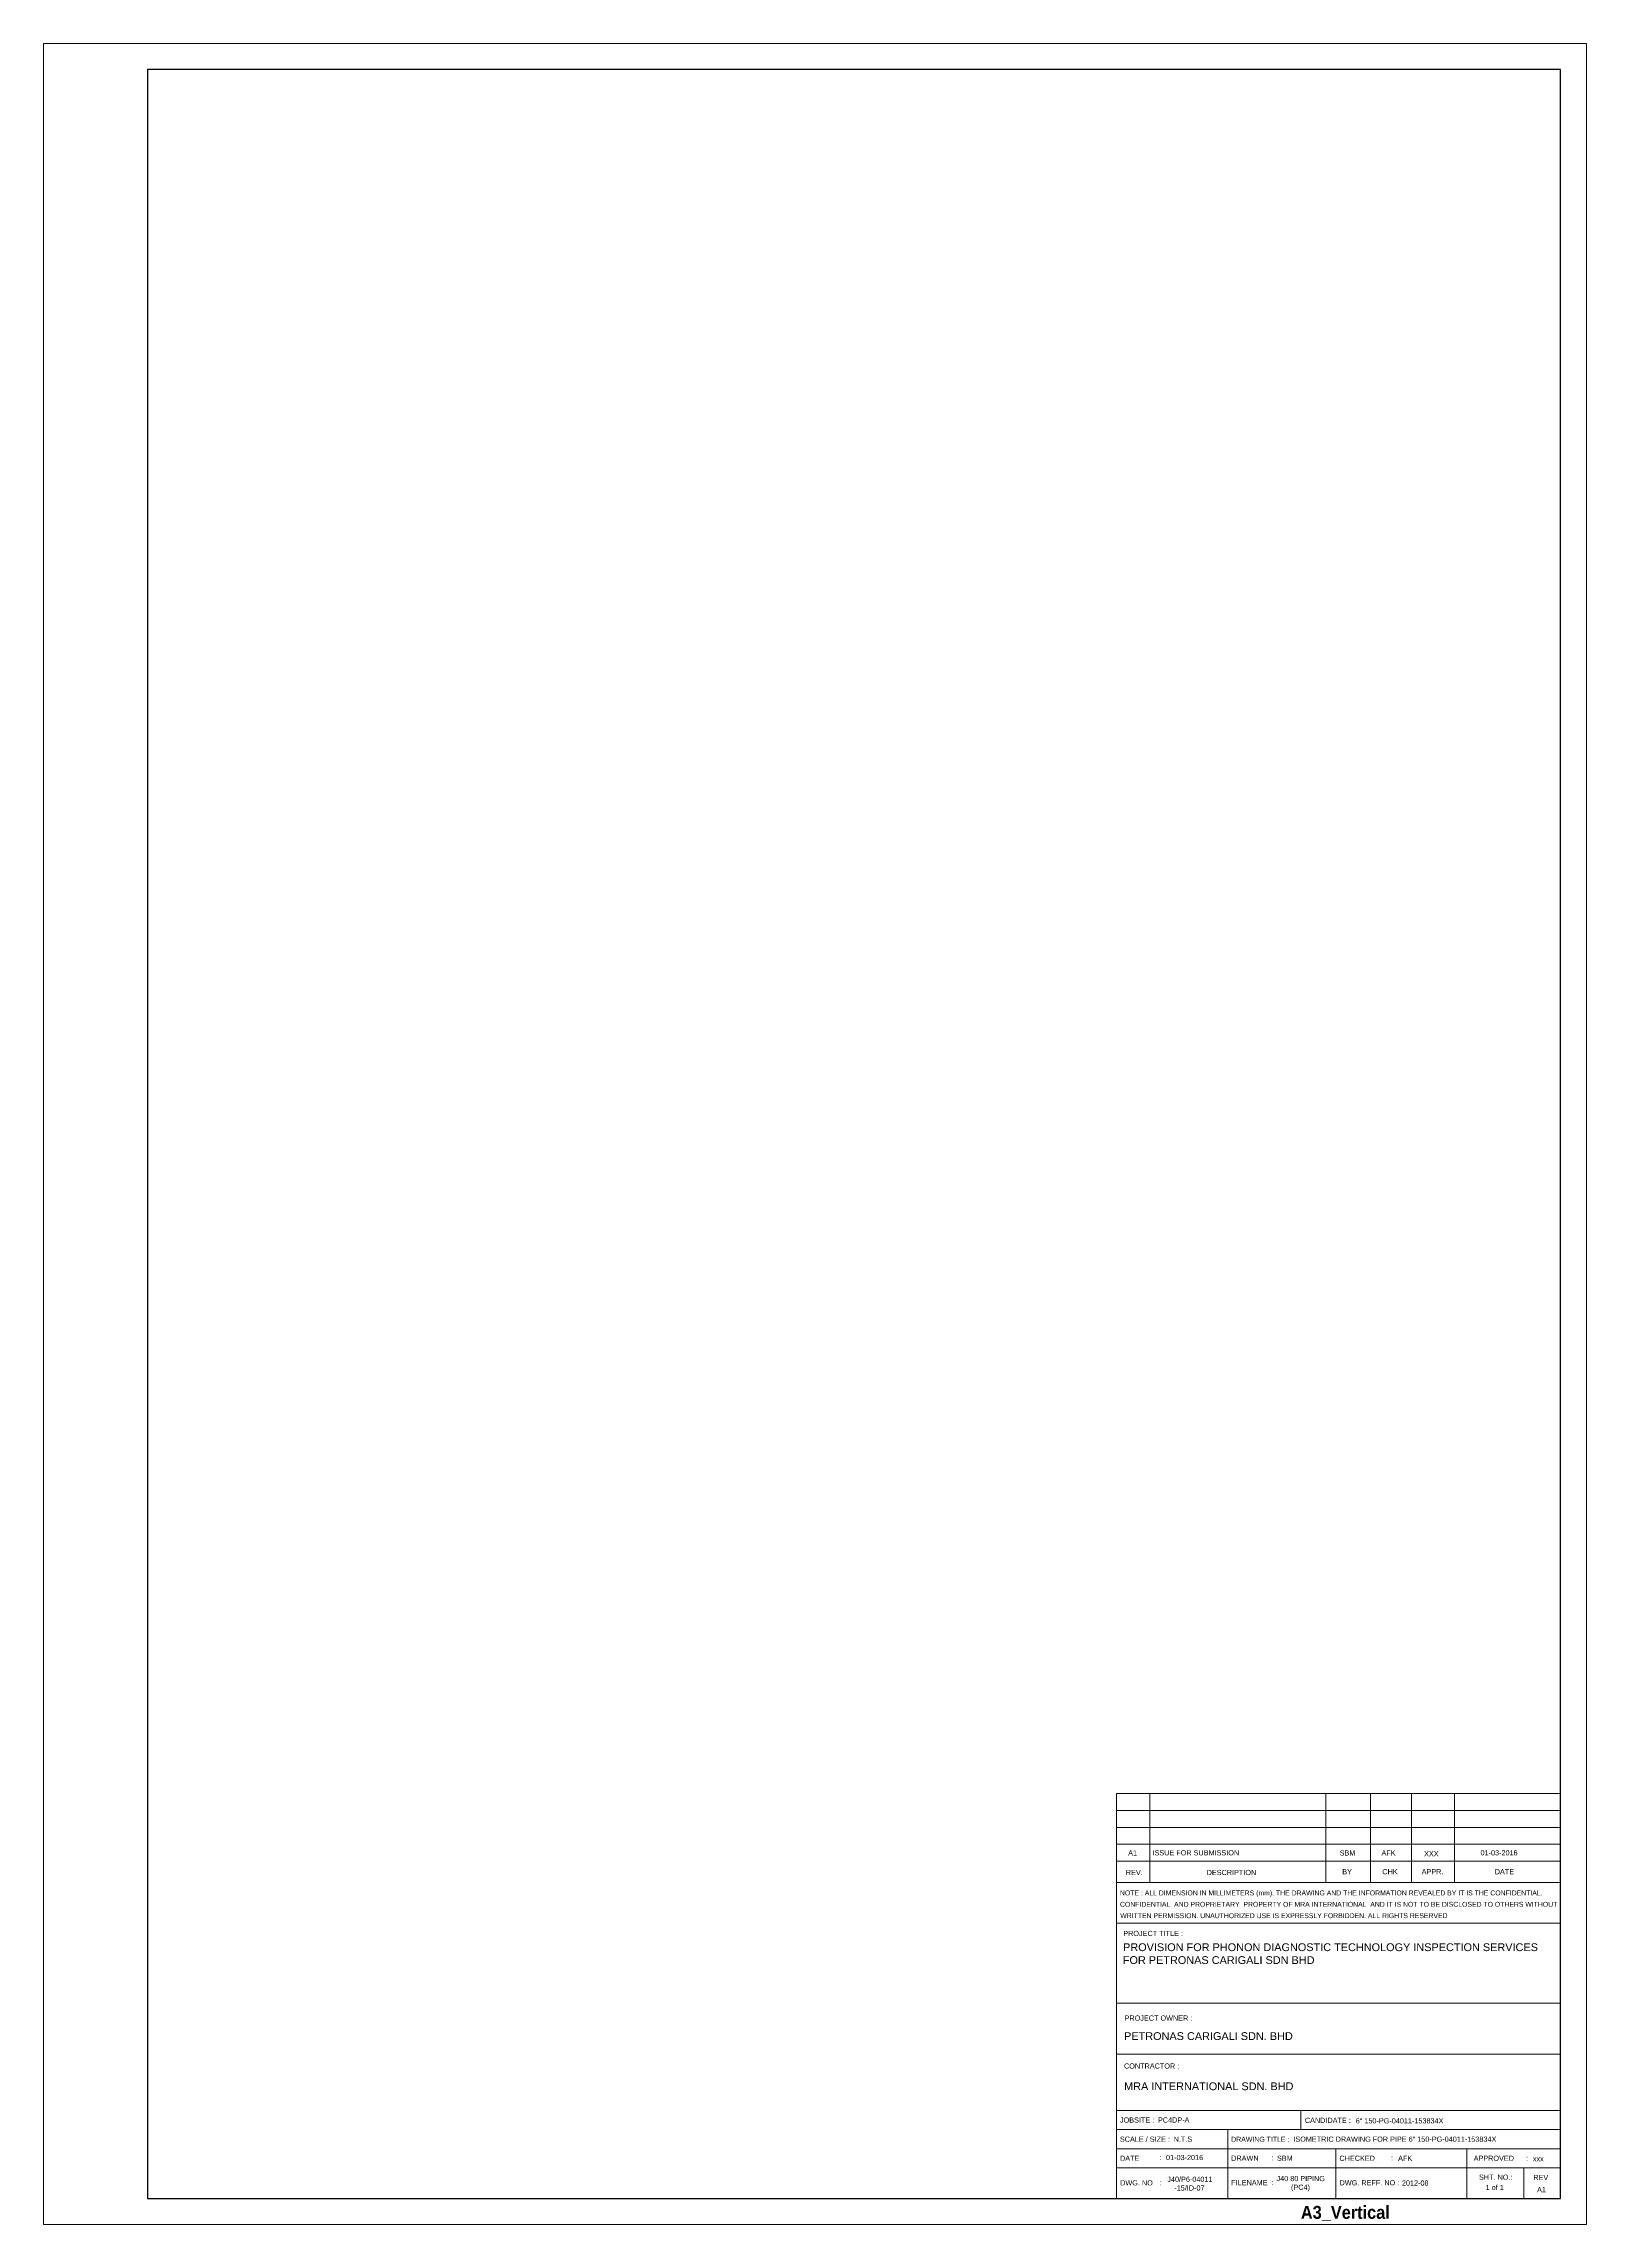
# Paper-space layout 'A3_vert' of a CAD drawing. Header units: millimetres. Extents: x 0 to 297, y 0 to 420.
import ezdxf
from ezdxf.enums import TextEntityAlignment as Align

# ---------------------------------------------------------------- set-up
doc = ezdxf.new("R2010")
doc.units = ezdxf.units.MM
doc.header["$MEASUREMENT"] = 0
doc.layers.get('Defpoints').update_dxf_attribs({"lineweight": 0})
doc.layers.add('TB', color=7, linetype='Continuous', lineweight=30)
doc.layers.add('TB text', color=7, linetype='Continuous', lineweight=0)
doc.styles.add('2.5', font='arialbd.ttf', dxfattribs={"height": 2.5})
doc.styles.add('ARIAL', font='arial.ttf')
doc.styles.get("Standard").update_dxf_attribs({"font": 'arial.ttf'})

psp = doc.layouts.new('A3_vert')

# ---------------------------------------------------------------- linework, layer by layer
at = {"layer": 'Defpoints', "linetype": 'Continuous'}
psp.add_lwpolyline([(0, 0), (297, 0), (297, 420), (0, 420), (0, 0)], dxfattribs=at)
at = {"layer": 'TB', "lineweight": 15}
for p, q in [((206.54, 82.99), (292, 82.99)), ((206.54, 5), (206.54, 82.99)), ((212.96, 82.99), (212.96, 65.86)), ((246.84, 82.99), (246.84, 65.86)), ((255.43, 82.99), (255.43, 65.86)), ((263.35, 82.99), (263.35, 65.86)), ((271.6, 82.99), (271.6, 65.86)), ((206.54, 79.73), (292, 79.73)), ((206.54, 76.46), (292, 76.46)), ((206.54, 73.2), (292, 73.2)), ((206.54, 69.94), (292, 69.94)), ((206.54, 65.85), (291.96, 65.85)), ((206.54, 58), (292, 58)), ((206.54, 42.61), (292, 42.61)), ((206.54, 32.77), (216.89, 32.77)), ((292, 32.77), (216.89, 32.77)), ((206.54, 21.94), (229.56, 21.94)), ((229.56, 21.94), (292, 21.94)), ((242.06, 18.25), (242.06, 21.94)), ((206.54, 18.25), (292, 18.25)), ((227.97, 10.89), (227.97, 18.25)), ((229.56, 18.25), (292, 18.25)), ((206.54, 14.57), (292, 14.57)), ((248.79, 5), (248.79, 14.57)), ((273.99, 5), (273.99, 14.57)), ((206.54, 10.89), (292, 10.89)), ((227.97, 10.89), (227.97, 5)), ((284.96, 10.89), (284.96, 5))]:
    psp.add_line(p, q, dxfattribs=at)
at = {"layer": 'TB', "linetype": 'Continuous'}
psp.add_lwpolyline([(20, 5), (292, 5), (292, 415), (20, 415), (20, 5)], dxfattribs=at)

# ---------------------------------------------------------------- texts
at = {"layer": 'Defpoints', "style": '2.5', "width": 0.9}
psp.add_text('А3_Vertical', height=2.5, dxfattribs=at).set_placement((242.04, 1.07))
at = {"layer": 'TB text', "lineweight": 15, "style": 'ARIAL'}
for s, height, p in [('A1', 1, (208.79, 71.04)), ('ISSUE FOR SUBMISSION', 1, (213.47, 71.07)), ('SBM', 1, (249.5, 71.04)), ('AFK', 1, (257.56, 71.04)), ('XXX', 1, (265.76, 70.9)), ('01-03-2016', 1, (276.62, 71.07)), ('REV.', 1, (208.34, 67.27)), ('DESCRIPTION', 1, (223.9, 67.27)), ('BY', 1, (250, 67.43)), ('CHK', 1, (257.72, 67.43)), ('APPR.', 1, (265.29, 67.43)), ('DATE', 1, (279.36, 67.43)), ('WRITTEN PERMISSION. UNAUTHORIZED USE IS EXPRESSLY FORBIDDEN. ALL RIGHTS RESERVED  ', 0.945, (207.27, 58.98)), ('CONFIDENTIAL  AND PROPRIETARY  PROPERTY OF MRA INTERNATIONAL  AND IT IS NOT TO BE DISCLOSED TO OTHERS WITHOUT ', 0.94495, (207.22, 61.17)), ('PROJECT TITLE :', 1, (207.85, 55.53)), ('FOR PETRONAS CARIGALI SDN BHD', 1.5, (207.76, 50.15)), ('PROVISION FOR PHONON DIAGNOSTIC TECHNOLOGY INSPECTION SERVICES ', 1.5, (207.81, 52.63)), ('PROJECT OWNER :', 1, (208.1, 39.23)), ('CONTRACTOR :', 1, (207.99, 30)), ('JOBSITE :', 1, (207.21, 19.6)), ('SCALE / SIZE :', 1, (207.2, 15.91)), ('PC4DP-A', 1, (214.53, 19.6)), ('N.T.S', 1, (217.54, 15.91)), ('CANDIDATE :', 1, (242.81, 19.54)), ('DATE', 1, (207.22, 12.24)), (':', 1, (214.88, 12.41)), ('01-03-2016', 1, (216.08, 12.38)), ('DRAWN', 1, (228.62, 12.26)), (':', 1, (236.36, 12.32)), ('SBM', 1, (237.43, 12.24)), ('CHECKED', 1, (249.46, 12.24)), (':', 1, (259.37, 12.31)), ('AFK', 1, (260.76, 12.23)), ('APPROVED', 1, (275.3, 12.24)), (':', 1, (285.36, 12.25)), ('xxx', 1, (286.7, 12.14)), ('DWG. NO', 1, (207.25, 7.5)), ('FILENAME', 1, (228.63, 7.54)), ('DWG. REFF. NO :', 1, (249.49, 7.52)), ('2012-08', 1, (261.49, 7.47)), ('SHT. NO.:', 1, (276.33, 8.59)), ('REV', 1, (286.79, 8.53)), (':', 1, (214.88, 7.52)), (':', 1, (236.39, 7.56)), ('A1', 1, (287.51, 6.19))]:
    psp.add_text(s, height=height, dxfattribs=at).set_placement(p)
for s, height, p, p2 in [('NOTE : ALL DIMENSION IN MILLIMETERS (mm). THE DRAWING AND THE INFORMATION REVEALED BY IT IS THE CONFIDENTIAL. ', 0.9461, (207.21, 63.36), (288.94, 63.36)), ('DRAWING TITLE :', 0.9557, (228.63, 15.91), (239.83, 15.91))]:
    psp.add_text(s, height=height, dxfattribs=at).set_placement(p, p2, align=Align.ALIGNED)
at = {"layer": 'TB text'}
for s, p in [('PETRONAS CARIGALI SDN. BHD', (208, 35.51)), ('MRA INTERNATIONAL SDN. BHD', (208.01, 25.85))]:
    psp.add_text(s, height=1.5, rotation=360, dxfattribs=at).set_placement(p)
for s, p in [('ISOMETRIC DRAWING FOR PIPE 6" 150-PG-04011-153834X', (240.59, 15.91)), ('6" 150-PG-04011-153834X', (252.6, 19.45)), ('J40/P6-04011', (216.33, 8.19)), ('J40 80 PIPING', (237.35, 8.33)), ('-15/ID-07', (217.67, 6.51)), ('(PC4)', (240.14, 6.65))]:
    psp.add_text(s, height=1, dxfattribs=at).set_placement(p)
at = {"layer": 'TB text', "color": 7, "style": 'ARIAL'}
psp.add_text('1 of 1', height=1, dxfattribs=at).set_placement((277.61, 6.61))

# ---------------------------------------------------------------- viewports
at = {"layer": 'Defpoints'}
psp.add_viewport(center=(156, 210), size=(272, 410), view_center_point=(61845.45, -27939.31), view_height=13750.495, dxfattribs=at)

doc.saveas('drawing.dxf')
